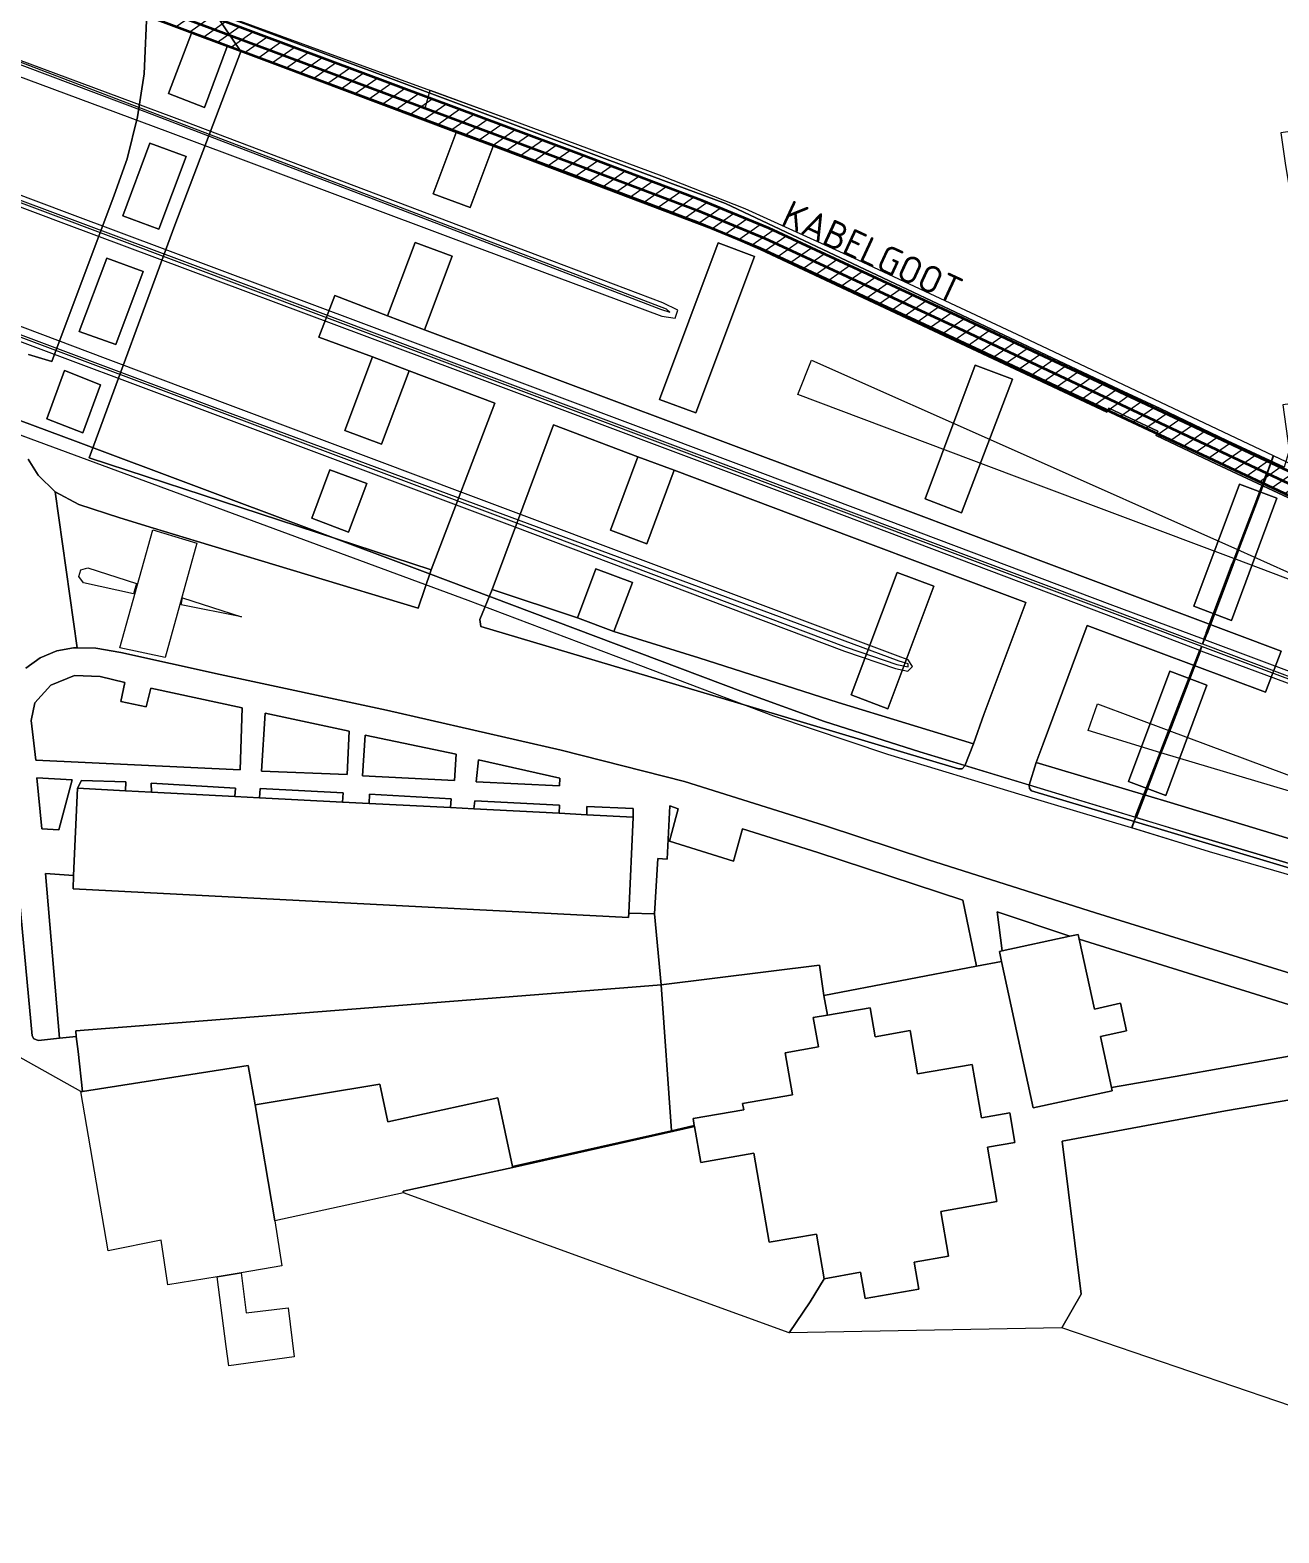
# Model space of a CAD drawing. Header units: metres. Extents: x 112942 to 118371, y 496117 to 499046.
# Drawn here: x 115699.1 to 115813.6, y 497369.3 to 497507 of the extents above; entities that cross this region are included whole.
import ezdxf
from ezdxf.enums import TextEntityAlignment as Align

# ---------------------------------------------------------------- set-up
doc = ezdxf.new("R2010")
doc.units = ezdxf.units.M
for name, color, linetype, lineweight in [('B-WE-OG-TOPOKAART-G', 7, 'Continuous', 18), ('N-WE-KL-DATA_GLASVEZEL-G', 90, 'KL-GLASVEZEL-N', 35), ('N-WE-KL-DATA_KABELGOOT-A', 92, 'Continuous', 18), ('N-WE-KL-DATA_KABELGOOT-G', 90, 'Continuous', 35), ('N-WE-KL-DATA_KABELGOOT-T25', 7, 'Continuous', 25)]:
    doc.layers.add(name, color=color, linetype=linetype, lineweight=lineweight)
doc.styles.add('NLCS-ISO-T25', font='NLCS-ISO.ttf', dxfattribs={"height": 2.5})
doc.linetypes.add('KL-GLASVEZEL-N', pattern='A,4,-1,[101,NLCS.SHX,S=0.5,R=0,X=0,Y=0],-1,4,-1,["G",Standard,S=1,R=0,X=-0.25,Y=-0.5],-1.5', length=12.5)

msp = doc.modelspace()

# ---------------------------------------------------------------- hatches: boundary and pattern name
at = {"layer": 'N-WE-KL-DATA_KABELGOOT-A'}
h = msp.add_hatch(dxfattribs=at)
h.set_pattern_fill('ANSI31', color=256, scale=0.35, style=0)
h.set_pattern_definition([(35, (115239.072, 497068.6275), (-0.6373868, 0.9102827), [])])
h.paths.add_polyline_path([(115866.167, 497443.04), (115858.41, 497446.077), (115840.874, 497454.173), (115812.922, 497467.293), (115784.142, 497480.806), (115766.854, 497488.838), (115760.714, 497491.373), (115749.683, 497495.555), (115735.685, 497500.78), (115685.294, 497519.623), (115680.712, 497521.341), (115680.01, 497519.468), (115684.594, 497517.749), (115734.985, 497498.906), (115748.979, 497493.683), (115759.978, 497489.513), (115766.05, 497487.006), (115783.296, 497478.994), (115812.072, 497465.483), (115840.03, 497452.359), (115857.626, 497444.237), (115865.438, 497441.178)])

# ---------------------------------------------------------------- linework, layer by layer
at = {"layer": 'B-WE-OG-TOPOKAART-G'}
for points, elevation in [([(115703.122, 497429.522), (115703.493, 497437.509), (115707.879, 497437.282), (115710.26, 497437.158), (115717.909, 497436.761), (115720.168, 497436.644), (115727.764, 497436.249), (115730.22, 497436.122), (115737.682, 497435.735), (115739.816, 497435.624), (115747.637, 497435.218), (115750.173, 497435.086), (115754.409, 497434.866), (115754.004, 497426.053), (115753.986, 497425.655), (115703.066, 497428.296), (115703.122, 497429.522)], -0.235), ([(115795.301, 497423.694), (115796.687, 497417.283), (115799.095, 497417.804), (115799.64, 497415.279), (115797.248, 497414.762), (115798.261, 497410.079), (115798.325, 497409.781), (115791.084, 497408.215), (115788.184, 497421.631), (115787.983, 497422.562), (115788.236, 497422.617), (115794.443, 497423.958), (115795.208, 497424.124), (115795.301, 497423.694)], 0.049)]:
    msp.add_lwpolyline(points, close=True, dxfattribs=dict(at, elevation=elevation))
for points in [[(115809.343, 497458.05, 6.985), (115808.175, 497454.965, 7.055), (115806.948, 497451.722, 7.071), (115806.934, 497451.686, 7.115), (115806.731, 497451.148, 7.027), (115806.57, 497450.722, 7.078), (115798.806, 497453.639, 7.077), (115779.42, 497460.927, 7.077), (115760.739, 497467.952, 7.08), (115737.283, 497476.748, 7.08), (115716.351, 497484.624, 7.043), (115698.2, 497491.413, 7.053), (115675.74, 497499.817, 7.133), (115641.164, 497512.772, 7.13), (115599.672, 497528.333, 7.123), (115555.869, 497544.778, 7.12), (115518.239, 497558.855, 7.08), (115473.534, 497575.6, 7.077)], [(115697.506, 497540.23, -0.217), (115709.039, 497525.242, -0.407), (115710.2, 497524.825, -0.521), (115712.995, 497523.814, -0.602), (115715.088, 497523.232, -0.577), (115715.593, 497521.301, -0.518), (115714.699, 497519.931, -0.466), (115715.253, 497518.051, -0.452), (115715.769, 497513.904, -0.297), (115715.823, 497509.963, -0.27), (115716.042, 497508.593, -0.322), (115718.445, 497505.035, -0.348), (115712.412, 497489.096, -0.331), (115704.535, 497467.777, -0.309), (115735.884, 497457.524, -0.384), (115734.702, 497454.023, -0.17), (115714.484, 497460.13, -0.148), (115710.457, 497461.347, -0.143), (115707.348, 497462.286, -0.14), (115703.602, 497463.512, -0.14), (115701.428, 497464.678, -0.153), (115699.866, 497466.199, -0.153), (115698.943, 497467.674, -0.188)], [(115698.871, 497535.4, -0.223), (115702.467, 497530.508, -0.23), (115705.034, 497526.43, -0.163), (115707.07, 497522.206, -0.18), (115708.784, 497517.899, -0.19), (115710.014, 497513.299, -0.16), (115709.857, 497509.255, -0.178), (115709.584, 497502.964, -0.164), (115708.981, 497499.029, -0.165), (115708.031, 497495.193, -0.179), (115706.83, 497491.846, -0.178), (115701.137, 497476.604, -0.209), (115698.998, 497477.247, -0.141)], [(115698.998, 497477.247, -0.141), (115701.137, 497476.604, -0.209), (115706.83, 497491.846, -0.178), (115708.031, 497495.193, -0.179), (115708.981, 497499.029, -0.165), (115709.584, 497502.964, -0.164), (115709.857, 497509.255, -0.178), (115710.014, 497513.299, -0.16), (115708.784, 497517.899, -0.19), (115707.07, 497522.206, -0.18), (115705.034, 497526.43, -0.163), (115702.467, 497530.508, -0.23), (115698.871, 497535.4, -0.223)], [(115684.944, 497518.686, 4.923), (115735.245, 497499.877, 6.177), (115749.331, 497494.619, 6.56), (115760.346, 497490.443, 6.627), (115766.452, 497487.922, 6.637), (115783.719, 497479.9, 6.843), (115812.45, 497466.405, 6.85), (115811.286, 497463.329, 6.884), (115810.889, 497462.28, 6.943), (115809.953, 497459.806, 6.959), (115809.701, 497459.139, 6.983), (115809.308, 497458.1, 7.007), (115809.296, 497458.067, 6.985), (115808.128, 497454.983, 7.055), (115806.901, 497451.74, 7.071), (115806.887, 497451.704, 7.115), (115806.679, 497451.167, 7.027), (115798.132, 497454.364, 7.033), (115771.341, 497464.467, 7.063), (115738.457, 497476.81, 7.063), (115702.786, 497490.147, 7.053), (115676.544, 497499.999, 7.157)], [(115691.918, 497517.646, 5.188), (115708.532, 497511.425, 5.63), (115743.976, 497498.482, 6.623), (115757.042, 497493.639, 6.791), (115764.639, 497490.623, 6.812), (115774.992, 497485.926, 6.821), (115789.568, 497479.13, 6.866), (115813.074, 497467.996, 7.046), (115813.016, 497467.835, 8.912), (115812.497, 497466.388, 6.85), (115811.333, 497463.311, 6.884), (115810.936, 497462.262, 6.943), (115810, 497459.788, 6.959), (115809.343, 497458.05, 6.985)], [(115680.382, 497509.327, 7.067), (115711.719, 497497.702, 7.083), (115737.898, 497487.9, 7.073), (115757.039, 497480.756, 6.87), (115758.259, 497480.583, 6.77), (115758.513, 497481.329, 6.77), (115757.142, 497482.003, 6.77), (115746.958, 497485.839, 6.627), (115740.444, 497488.329, 6.542), (115713.432, 497498.546, 5.89), (115691.969, 497506.504, 5.288)], [(115830.787, 497509.227, -0.206), (115831.601, 497500.819, -0.371), (115817.569, 497498.119, -0.541), (115813.789, 497497.573, -0.541), (115814.188, 497494.775, -0.541), (115817.756, 497473.178, -0.463), (115813.953, 497472.645, -0.463), (115814.535, 497468.469, -0.463), (115814.079, 497466.927, -0.199), (115808.883, 497469.36, -0.203), (115802.718, 497472.297, -0.3), (115798.971, 497474.062, -0.3), (115762.861, 497491.082, -0.338), (115755.282, 497493.906, -0.402), (115716.042, 497508.593, -0.322)], [(115832.246, 497455.815, -0.203), (115807.883, 497467.222, -0.203), (115802.354, 497469.825, -0.216), (115802.509, 497470.221, -0.199), (115798.015, 497472.343, -0.215), (115797.838, 497471.979, -0.225), (115766.046, 497486.887, -0.295), (115762.491, 497488.424, -0.201), (115741.567, 497496.342, -0.223), (115738.199, 497497.606, -0.274), (115718.445, 497505.035, -0.348), (115716.042, 497508.593, -0.322), (115755.282, 497493.906, -0.402), (115762.861, 497491.082, -0.338), (115798.971, 497474.062, -0.3)], [(115694.12, 497505.354, 7.087), (115709.66, 497499.535, 7.087), (115734.542, 497489.992, 7.087), (115756.911, 497481.399, 7.624), (115757.771, 497481.147, 6.8), (115757.479, 497481.404, 6.8), (115689.482, 497507.363, 5.173)], [(115713.933, 497506.714, -0.235), (115717.205, 497505.473, -0.247), (115715.11, 497499.896, -0.239), (115711.829, 497501.171, -0.244), (115713.933, 497506.714, -0.235)], [(115711.829, 497501.171, -0.244), (115715.11, 497499.896, -0.239), (115717.205, 497505.473, -0.247), (115713.933, 497506.714, -0.235), (115711.829, 497501.171, -0.244)], [(115822.839, 497430.37, -0.03), (115803.633, 497436.193, -0.111), (115791.357, 497439.87, -0.218), (115791.981, 497441.574, -0.21), (115796.037, 497452.42, -0.151), (115812.369, 497446.321, -0.146), (115813.797, 497450.082, -0.126), (115775.764, 497464.368, -0.32), (115735.289, 497479.514, -0.238), (115737.815, 497486.256, -0.239), (115734.427, 497487.529, -0.292), (115731.898, 497480.788, -0.293), (115727.052, 497482.663, -0.4), (115725.61, 497478.853, -0.378), (115730.51, 497477.036, -0.294), (115727.973, 497470.298, -0.294), (115731.347, 497469.03, -0.238), (115733.88, 497475.77, -0.239), (115741.729, 497472.806, -0.302), (115735.884, 497457.524, -0.384), (115704.535, 497467.777, -0.309), (115712.412, 497489.096, -0.331), (115718.445, 497505.035, -0.348), (115738.199, 497497.606, -0.274), (115736.09, 497491.989, -0.274)], [(115749.331, 497494.619, 6.56), (115735.335, 497499.843, 6.179), (115735.809, 497501.464, 6.394), (115743.976, 497498.482, 6.623), (115757.042, 497493.639, 6.791), (115764.639, 497490.623, 6.812), (115774.992, 497485.926, 6.821), (115789.568, 497479.13, 6.866), (115813.074, 497467.996, 7.046), (115827.107, 497461.36, 7.049), (115842.766, 497454.08, 7.121), (115852.547, 497449.439, 7.142), (115859.95, 497446.044, 7.151), (115863.875, 497444.432, 6.95), (115868.656, 497442.774, 6.95), (115893.885, 497433.431, 6.986)], [(115675.671, 497499.632, 7.133), (115806.516, 497450.529, 7.078), (115806.356, 497450.152, 7.013), (115806.14, 497449.593, 6.992), (115804.871, 497446.311, 7.094), (115803.677, 497443.221, 7.103), (115802.573, 497440.366, 7.115), (115801.361, 497437.231, 7.181), (115800.442, 497434.851, 7.208), (115800.118, 497433.997, 9.602), (115800.077, 497433.89, 7.208), (115790.077, 497436.878, 7.172), (115777.749, 497440.61, 7.031), (115767.317, 497444.112, 7.031), (115755.118, 497448.729, 6.734), (115739.3, 497454.727, 6.497), (115699.224, 497469.495, 5.609), (115649.052, 497488.14, 4.363)], [(115676.194, 497499.064, 7.157), (115702.435, 497489.212, 7.053), (115738.107, 497475.874, 7.063), (115770.989, 497463.532, 7.063), (115797.781, 497453.429, 7.033), (115806.31, 497450.171, 7.013), (115806.093, 497449.611, 6.992), (115804.824, 497446.329, 7.094), (115803.63, 497443.239, 7.103), (115802.526, 497440.384, 7.115), (115801.314, 497437.249, 7.181), (115800.395, 497434.869, 7.208), (115780.679, 497440.851, 7.123), (115771.962, 497443.635, 7.043), (115764.512, 497446.309, 6.973), (115735.59, 497457.205, 6.387), (115703.53, 497469.214, 5.377), (115672.314, 497480.838, 4.5)], [(115738.199, 497497.606, -0.274), (115741.567, 497496.342, -0.223), (115739.461, 497490.724, -0.224), (115736.09, 497491.989, -0.274), (115738.199, 497497.606, -0.274)], [(115710.115, 497496.629, -0.235), (115713.453, 497495.4, -0.237), (115710.929, 497488.729, -0.237), (115707.621, 497489.955, -0.239), (115710.115, 497496.629, -0.235)], [(115707.621, 497489.955, -0.239), (115710.929, 497488.729, -0.237), (115713.453, 497495.4, -0.237), (115710.115, 497496.629, -0.235), (115707.621, 497489.955, -0.239)], [(115736.09, 497491.989, -0.274), (115739.461, 497490.724, -0.224), (115741.567, 497496.342, -0.223), (115762.491, 497488.424, -0.201), (115766.046, 497486.887, -0.295), (115797.838, 497471.979, -0.225), (115798.015, 497472.343, -0.215), (115802.509, 497470.221, -0.199), (115802.354, 497469.825, -0.216), (115807.883, 497467.222, -0.203), (115832.246, 497455.815, -0.203)], [(115917.35, 497422.679, 6.83), (115866.181, 497441.961, 6.867), (115858.018, 497445.157, 6.887), (115840.452, 497453.266, 6.883), (115812.497, 497466.388, 6.85), (115783.719, 497479.9, 6.843), (115766.452, 497487.922, 6.637), (115760.346, 497490.443, 6.627), (115749.331, 497494.619, 6.56)], [(115696.681, 497479.017, 5.127), (115714.624, 497472.309, 5.663), (115743.326, 497461.563, 6.533), (115773.788, 497450.063, 7.02), (115778.444, 497448.481, 7.08), (115779.579, 497448.242, 7.083), (115780.022, 497448.658, 7.08), (115779.606, 497449.284, 7.07), (115778.937, 497449.536, 7.077), (115739.031, 497464.487, 7.113), (115706.042, 497476.9, 6.973), (115672.199, 497489.658, 7.053)], [(115735.289, 497479.514, -0.238), (115731.898, 497480.788, -0.293), (115734.427, 497487.529, -0.292), (115737.815, 497486.256, -0.239), (115735.289, 497479.514, -0.238)], [(115762.2, 497487.477, -0.246), (115765.54, 497486.223, -0.265), (115760.156, 497471.916, -0.267), (115756.834, 497473.148, -0.245), (115762.2, 497487.477, -0.246)], [(115756.834, 497473.148, -0.245), (115760.156, 497471.916, -0.267), (115765.54, 497486.223, -0.265), (115762.2, 497487.477, -0.246), (115756.834, 497473.148, -0.245)], [(115706.175, 497486.093, -0.299), (115709.493, 497484.854, -0.291), (115706.979, 497478.166, -0.233), (115703.637, 497479.377, -0.235), (115706.175, 497486.093, -0.299)], [(115703.637, 497479.377, -0.235), (115706.979, 497478.166, -0.233), (115709.493, 497484.854, -0.291), (115706.175, 497486.093, -0.299), (115703.637, 497479.377, -0.235)], [(115703.462, 497450.364, -0.173), (115701.428, 497464.678, -0.153), (115703.602, 497463.512, -0.14), (115707.348, 497462.286, -0.14), (115710.457, 497461.347, -0.143), (115714.484, 497460.13, -0.148), (115734.702, 497454.023, -0.17), (115735.884, 497457.524, -0.384), (115741.729, 497472.806, -0.302), (115733.88, 497475.77, -0.239), (115730.51, 497477.036, -0.294), (115725.61, 497478.853, -0.378), (115727.052, 497482.663, -0.4), (115731.898, 497480.788, -0.293), (115735.289, 497479.514, -0.238), (115775.764, 497464.368, -0.32), (115813.797, 497450.082, -0.126), (115812.369, 497446.321, -0.146), (115796.037, 497452.42, -0.151), (115791.981, 497441.574, -0.21), (115791.357, 497439.87, -0.218), (115790.715, 497437.796, -0.187), (115790.74, 497437.491, -0.17), (115790.935, 497437.272, -0.185), (115802.512, 497433.818, -0.13), (115822.719, 497427.753, -0.088)], [(115672.314, 497480.838, 4.5), (115703.53, 497469.214, 5.377), (115735.59, 497457.205, 6.387), (115764.512, 497446.309, 6.973), (115771.962, 497443.635, 7.043), (115780.679, 497440.851, 7.123), (115800.442, 497434.851, 7.208), (115805.736, 497433.249, 7.183), (115839.112, 497423.297, 7.23), (115848.764, 497420.231, 7.093), (115856.606, 497417.507, 7.14), (115862.015, 497415.433, 7.143), (115903.345, 497399.914, 7)], [(115696.821, 497479.392, 5.127), (115714.764, 497472.684, 5.663), (115743.467, 497461.937, 6.533), (115773.923, 497450.44, 7.02), (115778.573, 497448.86, 7.08), (115779.627, 497448.646, 7.06), (115779.608, 497448.923, 7.06), (115778.797, 497449.161, 7.077), (115715.851, 497472.462, 7.15), (115692.104, 497481.335, 7.195)], [(115892.244, 497402.968, 7.364), (115890.593, 497403.618, 7.364), (115885.616, 497405.582, 7.217), (115877.258, 497408.656, 7.217), (115863.078, 497413.98, 7.217), (115859.846, 497415.196, 7.217), (115854.787, 497417.018, 7.217), (115845.463, 497420.222, 7.217), (115838.762, 497422.248, 7.217), (115828.909, 497425.19, 7.208), (115815.963, 497429.148, 7.208), (115807.238, 497431.675, 7.19), (115800.077, 497433.89, 7.208), (115790.077, 497436.878, 7.172), (115777.749, 497440.61, 7.031), (115767.317, 497444.112, 7.031), (115755.118, 497448.729, 6.734), (115739.3, 497454.727, 6.497), (115699.224, 497469.495, 5.356), (115676.966, 497477.828, 4.758)], [(115730.51, 497477.036, -0.294), (115733.88, 497475.77, -0.239), (115731.347, 497469.03, -0.238), (115727.973, 497470.298, -0.294), (115730.51, 497477.036, -0.294)], [(115823.284, 497453.347, 7.052), (115809.458, 497458.552, 7.026), (115789.373, 497466.098, 7.04), (115769.494, 497473.585, 7.049), (115770.764, 497476.727, 7.049), (115789.047, 497468.606, 7.011), (115809.789, 497459.386, 7.008), (115823.284, 497453.347, 7.052)], [(115702.295, 497475.802, -0.238), (115705.593, 497474.49, -0.228), (115703.982, 497470.088, -0.237), (115700.657, 497471.354, -0.236), (115702.295, 497475.802, -0.238)], [(115700.657, 497471.354, -0.236), (115703.982, 497470.088, -0.237), (115705.593, 497474.49, -0.228), (115702.295, 497475.802, -0.238), (115700.657, 497471.354, -0.236)], [(115785.76, 497476.288, -0.214), (115789.168, 497475.008, -0.21), (115784.517, 497462.762, -0.211), (115781.161, 497464.022, -0.212), (115785.76, 497476.288, -0.214)], [(115785.76, 497476.288, -0.214), (115781.161, 497464.022, -0.212), (115784.517, 497462.762, -0.211), (115789.168, 497475.008, -0.21), (115785.76, 497476.288, -0.214)], [(115798.971, 497474.062, -0.3), (115802.718, 497472.297, -0.3), (115808.883, 497469.36, -0.203), (115814.079, 497466.927, -0.199)], [(115741.486, 497455.729, -0.324), (115740.364, 497452.978, -0.215), (115740.444, 497452.347, -0.176), (115767.663, 497444.243, -0.15), (115784.24, 497439.293, -0.164), (115784.565, 497439.295, -0.155), (115784.801, 497439.572, -0.166), (115785.591, 497441.57, -0.244), (115786.552, 497444.266, -0.261), (115790.417, 497454.541, -0.184), (115774.448, 497460.522, -0.282), (115758.179, 497466.667, -0.267), (115754.849, 497467.888, -0.252), (115747.119, 497470.798, -0.297), (115741.486, 497455.729, -0.324)], [(115752.32, 497461.169, -0.252), (115755.664, 497459.92, -0.27), (115758.179, 497466.667, -0.267), (115774.448, 497460.522, -0.282), (115790.417, 497454.541, -0.184), (115786.552, 497444.266, -0.261), (115785.591, 497441.57, -0.244), (115773.191, 497445.374, -0.178), (115760.424, 497449.477, -0.155), (115752.65, 497451.865, -0.27), (115754.344, 497456.356, -0.27), (115750.982, 497457.618, -0.252), (115749.3, 497453.122, -0.251), (115741.486, 497455.729, -0.324), (115747.119, 497470.798, -0.297), (115754.849, 497467.888, -0.252), (115752.32, 497461.169, -0.252)], [(115698.943, 497467.674, -0.188), (115699.866, 497466.199, -0.153), (115701.428, 497464.678, -0.153), (115703.462, 497450.364, -0.173), (115703.113, 497450.365, -0.194), (115701.579, 497450.101, -0.203), (115700.071, 497449.452, -0.18), (115698.745, 497448.508, -0.159)], [(115754.849, 497467.888, -0.252), (115758.179, 497466.667, -0.267), (115755.664, 497459.92, -0.27), (115752.32, 497461.169, -0.252), (115754.849, 497467.888, -0.252)], [(115810.047, 497459.77, 6.959), (115810.983, 497462.244, 6.943), (115811.38, 497463.293, 6.884), (115812.544, 497466.371, 6.85), (115813.063, 497467.818, 8.912), (115813.121, 497467.979, 7.046), (115827.107, 497461.36, 7.049), (115842.766, 497454.08, 7.121), (115852.547, 497449.439, 7.142), (115859.95, 497446.044, 7.151), (115863.875, 497444.432, 6.95), (115868.656, 497442.774, 6.95), (115893.885, 497433.431, 6.986)], [(115726.615, 497466.696, -0.294), (115729.994, 497465.427, -0.239), (115728.326, 497460.979, -0.239), (115724.948, 497462.248, -0.294), (115726.615, 497466.696, -0.294)], [(115724.948, 497462.248, -0.294), (115728.326, 497460.979, -0.239), (115729.994, 497465.427, -0.239), (115726.615, 497466.696, -0.294), (115724.948, 497462.248, -0.294)], [(115832.525, 497441.501, 7), (115806.825, 497451.113, 7.027), (115807.027, 497451.65, 7.115), (115807.041, 497451.686, 7.071), (115808.269, 497454.93, 7.055), (115809.437, 497458.015, 6.985), (115809.449, 497458.048, 7.007), (115809.842, 497459.086, 6.983), (115810.094, 497459.753, 6.959), (115811.03, 497462.227, 6.943), (115811.427, 497463.276, 6.884), (115812.59, 497466.352, 6.85), (115840.452, 497453.266, 6.883)], [(115809.988, 497465.379, -0.138), (115813.418, 497464.096, -0.127), (115809.25, 497452.896, -0.125), (115805.793, 497454.19, -0.139), (115809.988, 497465.379, -0.138)], [(115809.988, 497465.379, -0.138), (115805.793, 497454.19, -0.139), (115809.25, 497452.896, -0.125), (115813.418, 497464.096, -0.127), (115809.988, 497465.379, -0.138)], [(115711.518, 497449.494, -0.264), (115707.365, 497450.367, -0.264), (115710.368, 497461.181, -0.258), (115714.402, 497459.984, -0.258), (115711.518, 497449.494, -0.264)], [(115821.874, 497444.972, 7.08), (115806.617, 497450.704, 7.078), (115806.778, 497451.13, 7.027), (115806.981, 497451.668, 7.115), (115806.995, 497451.704, 7.071), (115808.222, 497454.947, 7.055), (115809.39, 497458.033, 6.985), (115810.047, 497459.77, 6.959)], [(115708.893, 497456.283, -0.003), (115708.602, 497455.338, -0.02), (115704.028, 497456.345, -0.027), (115703.61, 497456.91, -0.02), (115703.792, 497457.516, -0.02), (115704.418, 497457.711, -0.02), (115708.893, 497456.283, -0.003)], [(115752.65, 497451.865, -0.27), (115749.3, 497453.122, -0.251), (115750.982, 497457.618, -0.252), (115754.344, 497456.356, -0.27), (115752.65, 497451.865, -0.27)], [(115778.6, 497457.292, -0.219), (115781.981, 497456.023, -0.207), (115777.762, 497444.789, -0.21), (115774.38, 497446.058, -0.214), (115778.6, 497457.292, -0.219)], [(115774.38, 497446.058, -0.214), (115777.762, 497444.789, -0.21), (115781.981, 497456.023, -0.207), (115778.6, 497457.292, -0.219), (115774.38, 497446.058, -0.214)], [(115713.088, 497454.974, -0.03), (115718.507, 497453.23, -0.043), (115712.97, 497454.324, -0.037), (115713.088, 497454.974, -0.03)], [(115741.486, 497455.729, -0.324), (115749.3, 497453.122, -0.251), (115752.65, 497451.865, -0.27), (115760.424, 497449.477, -0.155), (115773.191, 497445.374, -0.178), (115785.591, 497441.57, -0.244), (115784.801, 497439.572, -0.166), (115784.565, 497439.295, -0.155), (115784.24, 497439.293, -0.164), (115767.663, 497444.243, -0.15), (115740.444, 497452.347, -0.176), (115740.364, 497452.978, -0.215), (115741.486, 497455.729, -0.324)], [(115815.963, 497429.148, 7.208), (115807.238, 497431.675, 7.19), (115800.124, 497433.872, 7.208), (115800.165, 497433.979, 9.602), (115800.489, 497434.833, 7.208), (115801.408, 497437.213, 7.181), (115802.62, 497440.348, 7.115), (115803.724, 497443.203, 7.103), (115804.918, 497446.293, 7.094), (115806.187, 497449.575, 6.992), (115806.402, 497450.133, 7.013), (115806.562, 497450.509, 7.078), (115821.804, 497444.785, 7.08)], [(115698.745, 497448.508, -0.159), (115700.071, 497449.452, -0.18), (115701.579, 497450.101, -0.203), (115703.113, 497450.365, -0.194), (115703.462, 497450.364, -0.173), (115705.159, 497450.358, -0.209), (115707.461, 497449.94, -0.226), (115716.559, 497447.94, -0.275), (115731.786, 497444.68, -0.157), (115747.817, 497440.99, -0.147), (115759.105, 497438.139, -0.137)], [(115821.923, 497418.309, 0.11), (115812.998, 497421.054, 0.005), (115796.803, 497426.09, -0.144), (115781.482, 497430.951, -0.162), (115771.935, 497434.088, -0.14), (115759.105, 497438.139, -0.137), (115747.817, 497440.99, -0.147), (115731.786, 497444.68, -0.157), (115716.559, 497447.94, -0.275), (115707.461, 497449.94, -0.226), (115705.159, 497450.358, -0.209), (115703.462, 497450.364, -0.173)], [(115839.112, 497423.297, 7.23), (115805.736, 497433.249, 7.183), (115800.535, 497434.815, 7.208), (115801.454, 497437.195, 7.181), (115802.666, 497440.33, 7.115), (115803.77, 497443.185, 7.103), (115804.964, 497446.275, 7.094), (115806.233, 497449.557, 6.992), (115806.45, 497450.117, 7.013), (115832.174, 497440.566, 7)], [(115707.439, 497445.45, -0.127), (115709.786, 497444.965, -0.133), (115710.187, 497446.671, -0.11), (115718.583, 497444.874, -0.1), (115718.395, 497439.211, -0.183), (115699.649, 497440.089, -0.067), (115699.238, 497443.711, -0.047), (115699.56, 497445.325, -0.063), (115701.019, 497446.96, -0.107), (115703.202, 497447.833, -0.083), (115705.568, 497447.747, -0.06), (115707.826, 497447.196, -0.08), (115707.439, 497445.45, -0.127)], [(115699.238, 497443.711, -0.047), (115699.649, 497440.089, -0.067), (115718.395, 497439.211, -0.183), (115718.583, 497444.874, -0.1), (115710.187, 497446.671, -0.11), (115709.786, 497444.965, -0.133), (115707.439, 497445.45, -0.127), (115707.826, 497447.196, -0.08), (115705.568, 497447.747, -0.06), (115703.202, 497447.833, -0.083), (115701.019, 497446.96, -0.107), (115699.56, 497445.325, -0.063), (115699.238, 497443.711, -0.047)], [(115803.596, 497448.235, -0.133), (115806.985, 497446.963, -0.122), (115803.238, 497436.834, -0.125), (115799.807, 497438.123, -0.133), (115803.596, 497448.235, -0.133)], [(115806.985, 497446.963, -0.122), (115803.596, 497448.235, -0.133), (115799.807, 497438.123, -0.133), (115803.238, 497436.834, -0.125), (115806.985, 497446.963, -0.122)], [(115796.101, 497442.8, 7.193), (115796.984, 497445.258, 7.176), (115803.512, 497442.805, 7.136), (115819.496, 497436.858, 7.15), (115831.376, 497432.403, 7.214), (115831.329, 497432.26, 7.214), (115821.737, 497435.111, 7.193), (115802.781, 497440.764, 7.179), (115796.101, 497442.8, 7.193)], [(115728.389, 497442.75, -0.113), (115728.194, 497438.769, -0.25), (115720.336, 497439.087, -0.187), (115720.681, 497444.382, -0.067), (115728.389, 497442.75, -0.113)], [(115720.336, 497439.087, -0.187), (115728.194, 497438.769, -0.25), (115728.389, 497442.75, -0.113), (115720.681, 497444.382, -0.067), (115720.336, 497439.087, -0.187)], [(115738.175, 497440.628, -0.127), (115738.022, 497438.237, -0.243), (115729.613, 497438.659, -0.237), (115729.84, 497442.382, -0.077), (115738.175, 497440.628, -0.127)], [(115729.84, 497442.382, -0.077), (115729.613, 497438.659, -0.237), (115738.022, 497438.237, -0.243), (115738.175, 497440.628, -0.127), (115729.84, 497442.382, -0.077)], [(115747.696, 497438.43, -0.14), (115747.647, 497437.729, -0.14), (115740.005, 497438.101, -0.29), (115740.245, 497440.117, -0.17), (115747.696, 497438.43, -0.14)], [(115740.245, 497440.117, -0.17), (115740.005, 497438.101, -0.29), (115747.647, 497437.729, -0.14), (115747.696, 497438.43, -0.14), (115740.245, 497440.117, -0.17)], [(115822.719, 497427.753, -0.088), (115802.512, 497433.818, -0.13), (115790.935, 497437.272, -0.185), (115790.74, 497437.491, -0.17), (115790.715, 497437.796, -0.187), (115791.357, 497439.87, -0.218), (115803.633, 497436.193, -0.111), (115822.839, 497430.37, -0.03)], [(115822.668, 497415.133, 0.167), (115812.442, 497418.333, 0.072), (115795.301, 497423.694, 0.049), (115795.208, 497424.124, 0.049), (115794.443, 497423.958, 0.049), (115787.78, 497426.174, -0.119), (115788.236, 497422.617, 0.049), (115787.983, 497422.562, 0.049), (115788.184, 497421.631, 0.049), (115785.884, 497421.215, -0.11), (115784.622, 497427.266, -0.113), (115771.329, 497431.617, -0.11), (115764.432, 497433.782, -0.045), (115763.603, 497430.841, -0.144), (115757.738, 497432.654, -0.075), (115758.549, 497435.629, -0.108), (115757.767, 497435.906, -0.107), (115757.512, 497431.014, -0.229), (115756.678, 497431.067, -0.238), (115756.351, 497426.008, -0.261), (115754.004, 497426.053, -0.235), (115754.409, 497434.866, -0.235), (115754.397, 497435.661, -0.122), (115750.166, 497435.832, -0.171), (115750.173, 497435.086, -0.235), (115747.637, 497435.218, -0.235), (115747.655, 497435.969, -0.235), (115739.896, 497436.355, -0.284), (115739.816, 497435.624, -0.235), (115737.682, 497435.735, -0.235), (115737.72, 497436.532, -0.272), (115730.231, 497436.97, -0.272), (115730.22, 497436.122, -0.235), (115727.764, 497436.249, -0.235), (115727.844, 497437.1, -0.249), (115720.221, 497437.5, -0.266), (115720.168, 497436.644, -0.235), (115717.909, 497436.761, -0.235), (115717.957, 497437.533, -0.261), (115710.221, 497437.988, -0.264), (115710.26, 497437.158, -0.235), (115707.879, 497437.282, -0.235), (115707.902, 497438.093, -0.246), (115703.838, 497438.228, -0.246), (115703.493, 497437.509, -0.235), (115703.122, 497429.522, -0.235), (115700.532, 497429.707, -0.261), (115701.841, 497414.611, -0.29), (115699.901, 497414.409, -0.342), (115699.486, 497414.54, -0.342), (115699.329, 497414.822, -0.342), (115697.833, 497430.886, -0.206)], [(115702.976, 497438.288, -0.232), (115701.762, 497433.707, -0.232), (115700.196, 497433.779, -0.232), (115699.753, 497438.465, -0.122), (115702.976, 497438.288, -0.232)], [(115701.762, 497433.707, -0.232), (115702.976, 497438.288, -0.232), (115699.753, 497438.465, -0.122), (115700.196, 497433.779, -0.232), (115701.762, 497433.707, -0.232)], [(115707.902, 497438.093, -0.246), (115707.879, 497437.282, -0.235), (115703.493, 497437.509, -0.235), (115703.838, 497438.228, -0.246), (115707.902, 497438.093, -0.246)], [(115759.105, 497438.139, -0.137), (115771.935, 497434.088, -0.14), (115781.482, 497430.951, -0.162), (115796.803, 497426.09, -0.144), (115812.998, 497421.054, 0.005), (115821.923, 497418.309, 0.11)], [(115717.957, 497437.533, -0.261), (115717.909, 497436.761, -0.235), (115710.26, 497437.158, -0.235), (115710.221, 497437.988, -0.264), (115717.957, 497437.533, -0.261)], [(115727.844, 497437.1, -0.249), (115727.764, 497436.249, -0.235), (115720.168, 497436.644, -0.235), (115720.221, 497437.5, -0.266), (115727.844, 497437.1, -0.249)], [(115737.72, 497436.532, -0.272), (115737.682, 497435.735, -0.235), (115730.22, 497436.122, -0.235), (115730.231, 497436.97, -0.272), (115737.72, 497436.532, -0.272)], [(115747.655, 497435.969, -0.235), (115747.637, 497435.218, -0.235), (115739.816, 497435.624, -0.235), (115739.896, 497436.355, -0.284), (115747.655, 497435.969, -0.235)], [(115754.397, 497435.661, -0.122), (115754.409, 497434.866, -0.235), (115750.173, 497435.086, -0.235), (115750.166, 497435.832, -0.171), (115754.397, 497435.661, -0.122)], [(115756.987, 497419.508, -0.25), (115756.351, 497426.008, -0.261), (115756.678, 497431.067, -0.238), (115757.512, 497431.014, -0.229), (115757.767, 497435.906, -0.107), (115758.549, 497435.629, -0.108), (115757.738, 497432.654, -0.075), (115763.603, 497430.841, -0.144), (115764.432, 497433.782, -0.045), (115771.329, 497431.617, -0.11), (115784.622, 497427.266, -0.113), (115785.884, 497421.215, -0.11), (115771.873, 497418.506, -0.25), (115771.479, 497421.311, -0.15), (115756.987, 497419.508, -0.25)], [(115697.833, 497430.886, -0.206), (115699.329, 497414.822, -0.342), (115699.486, 497414.54, -0.342), (115699.901, 497414.409, -0.342), (115701.841, 497414.611, -0.29), (115703.345, 497414.775, -0.281), (115703.544, 497413.387, -0.298), (115703.933, 497409.735, -0.25), (115703.778, 497409.711, -0.25), (115688.602, 497418.22, -0.284)], [(115701.841, 497414.611, -0.29), (115700.532, 497429.707, -0.261), (115703.122, 497429.522, -0.235), (115703.066, 497428.296, -0.235), (115753.986, 497425.655, -0.235), (115754.004, 497426.053, -0.235), (115756.351, 497426.008, -0.261), (115756.987, 497419.508, -0.25), (115754.328, 497419.298, -0.252), (115703.322, 497415.277, -0.293), (115703.345, 497414.775, -0.281), (115701.841, 497414.611, -0.29)], [(115788.236, 497422.617, 0.049), (115787.78, 497426.174, -0.119), (115794.443, 497423.958, 0.049), (115788.236, 497422.617, 0.049)], [(115795.301, 497423.694, 0.049), (115812.442, 497418.333, 0.072), (115822.668, 497415.133, 0.167), (115823.273, 497414.525, 0.182), (115804.085, 497411.105, 0.098), (115798.261, 497410.079, 0.049), (115797.248, 497414.762, 0.049), (115799.64, 497415.279, 0.049), (115799.095, 497417.804, 0.049), (115796.687, 497417.283, 0.049), (115795.301, 497423.694, 0.049)], [(115793.725, 497405.176, 0.22), (115795.489, 497391.162, -0.104), (115793.711, 497388.068, -0.183), (115768.708, 497387.621, 0.792), (115770.638, 497390.445, 0.836), (115771.919, 497392.57, 0.636), (115775.255, 497393.157, 0.104), (115775.673, 497390.756, 0.104), (115780.587, 497391.612, 0.104), (115780.157, 497394.08, 0.104), (115783.325, 497394.632, 0.104), (115782.61, 497398.736, 0.104), (115787.751, 497399.631, 0.104), (115786.883, 497404.609, 0.104), (115789.404, 497405.048, 0.104), (115788.931, 497407.768, 0.104), (115786.337, 497407.317, 0.104), (115785.485, 497412.206, 0.104), (115780.483, 497411.335, 0.104), (115779.792, 497415.303, 0.104), (115776.596, 497414.747, 0.104), (115776.133, 497417.403, 0.104), (115772.234, 497416.724, 0.104), (115771.873, 497418.506, -0.25), (115785.884, 497421.215, -0.11), (115788.184, 497421.631, 0.049), (115791.084, 497408.215, 0.049), (115798.325, 497409.781, 0.049), (115798.261, 497410.079, 0.049), (115804.085, 497411.105, 0.098), (115823.273, 497414.525, 0.182)], [(115756.987, 497419.508, -0.25), (115771.479, 497421.311, -0.15), (115771.873, 497418.506, -0.25), (115772.234, 497416.724, 0.104), (115770.916, 497416.494, 0.104), (115771.385, 497413.802, 0.104), (115768.332, 497413.27, 0.104), (115769.001, 497409.427, 0.104), (115764.445, 497408.634, 0.104), (115764.545, 497408.058, 0.104), (115759.9, 497407.249, 0.104), (115760.012, 497406.602, 0.023), (115757.91, 497406.126, 0.113), (115756.987, 497419.508, -0.25)], [(115719.77, 497408.49, -0.25), (115719.136, 497412.106, -0.25), (115703.933, 497409.735, -0.25), (115703.544, 497413.387, -0.298), (115703.345, 497414.775, -0.281), (115703.322, 497415.277, -0.293), (115754.328, 497419.298, -0.252), (115756.987, 497419.508, -0.25), (115757.91, 497406.126, 0.113), (115743.363, 497402.843, 0.01), (115742.007, 497409.152, -0.25), (115731.911, 497406.956, -0.25), (115731.186, 497410.402, -0.25), (115719.77, 497408.49, -0.25)], [(115760.03, 497406.502, 0.986), (115760.012, 497406.602, 0.023), (115759.9, 497407.249, 0.104), (115764.545, 497408.058, 0.104), (115764.445, 497408.634, 0.104), (115769.001, 497409.427, 0.104), (115768.332, 497413.27, 0.104), (115771.385, 497413.802, 0.104), (115770.916, 497416.494, 0.104), (115772.234, 497416.724, 0.104), (115776.133, 497417.403, 0.104), (115776.596, 497414.747, 0.104), (115779.792, 497415.303, 0.104), (115780.483, 497411.335, 0.104), (115785.485, 497412.206, 0.104), (115786.337, 497407.317, 0.104), (115788.931, 497407.768, 0.104), (115789.404, 497405.048, 0.104), (115786.883, 497404.609, 0.104), (115787.751, 497399.631, 0.104), (115782.61, 497398.736, 0.104), (115783.325, 497394.632, 0.104), (115780.157, 497394.08, 0.104), (115780.587, 497391.612, 0.104), (115775.673, 497390.756, 0.104), (115775.255, 497393.157, 0.104), (115771.919, 497392.57, 0.636), (115771.209, 497396.666, 0.885), (115766.879, 497395.912, 0.891), (115765.457, 497404.068, 1.07), (115760.6, 497403.225, 1.044), (115760.03, 497406.502, 0.986)], [(115703.778, 497409.711, -0.25), (115703.933, 497409.735, -0.25), (115719.136, 497412.106, -0.25), (115719.77, 497408.49, -0.25), (115721.556, 497397.878, 0.7), (115722.221, 497393.759, 0.65), (115718.481, 497393.113, 0.47), (115716.277, 497392.744, -0.25), (115711.759, 497392.016, -0.25), (115711.158, 497396.094, -0.25), (115706.295, 497395.121, -0.25), (115703.778, 497409.711, -0.25)], [(115793.711, 497388.068, -0.183), (115795.489, 497391.162, -0.104), (115793.725, 497405.176, 0.22), (115808.691, 497407.943, 0.009), (115825.499, 497410.833, 0.176), (115827.102, 497401.57, -0.007), (115827.938, 497395.631, -0.067), (115828.529, 497387.781, -0.053), (115829.161, 497375.974, -0.147), (115793.711, 497388.068, -0.183)], [(115825.499, 497410.833, 0.176), (115808.691, 497407.943, 0.009), (115793.725, 497405.176, 0.22)], [(115719.77, 497408.49, -0.25), (115731.186, 497410.402, -0.25), (115731.911, 497406.956, -0.25), (115742.007, 497409.152, -0.25), (115743.363, 497402.843, 0.01), (115743.384, 497402.746, 0.98), (115733.338, 497400.585, 0.96), (115733.373, 497400.428, 0.96), (115721.556, 497397.878, 0.7), (115719.77, 497408.49, -0.25)], [(115733.373, 497400.428, 0.96), (115733.338, 497400.585, 0.96), (115743.384, 497402.746, 0.98), (115760.03, 497406.502, 0.986), (115760.6, 497403.225, 1.044), (115765.457, 497404.068, 1.07), (115766.879, 497395.912, 0.891), (115771.209, 497396.666, 0.885), (115771.919, 497392.57, 0.636), (115770.638, 497390.445, 0.836), (115768.708, 497387.621, 0.792), (115733.373, 497400.428, 0.96)], [(115743.384, 497402.746, 0.98), (115743.363, 497402.843, 0.01), (115757.91, 497406.126, 0.113), (115760.012, 497406.602, 0.023), (115760.03, 497406.502, 0.986), (115743.384, 497402.746, 0.98)], [(115716.277, 497392.744, -0.25), (115718.481, 497393.113, 0.47), (115718.951, 497389.445, 0.47), (115722.791, 497389.908, 0.55), (115723.324, 497385.401, 0.68), (115717.334, 497384.572, 0.46), (115717.103, 497386.36, -0.25), (115716.277, 497392.744, -0.25)]]:
    msp.add_polyline3d(points, dxfattribs=at)
at = {"layer": 'N-WE-KL-DATA_GLASVEZEL-G', "elevation": -52.617, "flags": 128}
msp.add_lwpolyline([(115409.483, 497610.935), (115429.461, 497603.463), (115472.724, 497587.274), (115509.337, 497573.467), (115554.049, 497556.742), (115598.687, 497540.018), (115647.817, 497521.572), (115674.818, 497511.419), (115678.607, 497521.062), (115684.944, 497518.686), (115735.335, 497499.843), (115749.331, 497494.619), (115760.346, 497490.443), (115766.452, 497487.922), (115783.719, 497479.9), (115812.497, 497466.388), (115840.452, 497453.266), (115858.018, 497445.157), (115866.741, 497441.75), (115868.95, 497447.502), (115869.315, 497448.433, -0.1086482), (116037.119, 497385.881), (116033.732, 497377.249), (116036.858, 497376.155), (116055.709, 497369.801), (116070.22, 497365.032), (116083.866, 497360.782), (116098.486, 497356.612), (116108.822, 497353.737), (116119.993, 497350.693), (116139.214, 497345.83), (116156.574, 497341.763), (116175.357, 497337.731), (116192.155, 497334.492), (116209.518, 497331.394), (116229.215, 497328.132), (116252.122, 497324.636), (116273.129, 497321.579), (116294.892, 497318.468), (116318.004, 497315.13), (116350.283, 497310.51), (116375.702, 497308.929), (116382.507, 497308.552), (116391.295, 497307.551), (116394.42, 497307.113), (116414.484, 497304.356), (116428.189, 497302.486), (116446.786, 497300.064), (116447.865, 497299.906)], format="xyb", dxfattribs=at)
at = {"layer": 'N-WE-KL-DATA_KABELGOOT-G', "elevation": 6.848}
msp.add_lwpolyline([(115866.167, 497443.04), (115858.41, 497446.077), (115840.874, 497454.173), (115812.922, 497467.293), (115784.142, 497480.806), (115766.854, 497488.838), (115760.714, 497491.373), (115749.683, 497495.555), (115735.685, 497500.78), (115685.294, 497519.623), (115680.712, 497521.341), (115680.01, 497519.468), (115684.594, 497517.749), (115734.985, 497498.906), (115748.979, 497493.683), (115759.978, 497489.513), (115766.05, 497487.006), (115783.296, 497478.994), (115812.072, 497465.483), (115840.03, 497452.359), (115857.626, 497444.237), (115865.438, 497441.178)], close=True, dxfattribs=at)

# ---------------------------------------------------------------- texts
at = {"layer": 'N-WE-KL-DATA_KABELGOOT-T25', "style": 'NLCS-ISO-T25'}
msp.add_text('KABELGOOT', height=2.5, rotation=335.0811, dxfattribs=at).set_placement((115775.498, 497484.822, 6.848), align=Align.BOTTOM_CENTER)

doc.saveas('drawing.dxf')
